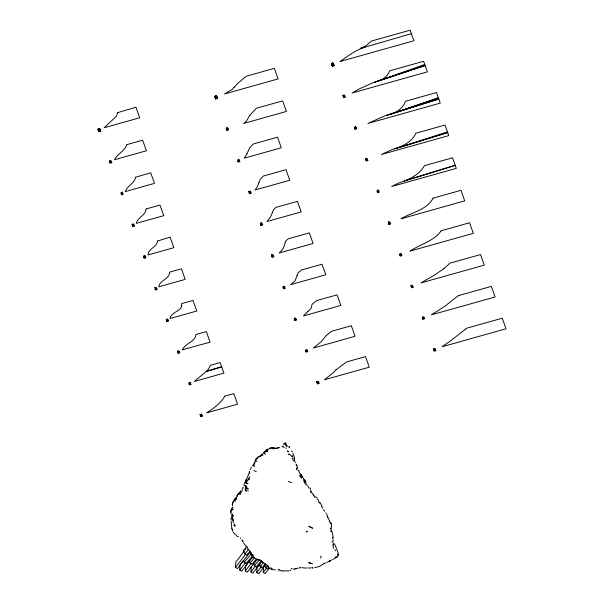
<?xml version="1.0" encoding="UTF-8"?>
<svg xmlns="http://www.w3.org/2000/svg" width="604" height="604" viewBox="0 0 604 604"><rect width="100%" height="100%" fill="white"/><g stroke="black" fill="none" stroke-linecap="round" stroke-linejoin="round"><path stroke-width="0.91" d="M244.952 488.764L245.941 490.244L245.443 485.329M255.869 459.38L257.621 458.444C257.825 455.627 254.865 460.173 255.817 461.396L257.145 461.229M232.238 507.632L232.261 508.787L230.705 510.765L230.841 511.603M231.022 518.436L231.038 519.938M338.542 555.506L336.911 556.828L335.046 557.062M235.024 501.335L235.877 499.123L236.481 498.866L234.594 499.206L234.48 500.15L232.925 502.083L232.306 503.978L232.646 505.691M250.577 551.656L237.395 568.591L235.484 567.367L235.787 562.06L244.484 550.893M253.174 556.458L241.623 571.293L239.713 570.07L240.014 564.755L242.914 561.033M257.508 559.017L247.24 572.207L245.33 570.984L245.632 565.676L249.105 561.222M262.03 561.342L252.842 573.151L250.924 571.928L251.234 566.612M266.16 564.174L258.663 573.8L256.753 572.577L257.055 567.269L259.365 564.302M269.769 567.669L265.164 573.581L263.253 572.358L263.555 567.05L264.703 565.571M237.123 496.05L237.704 494.918M249.12 478.172L249.769 476.798M233.038 515.159L233.257 515.801L232.495 516.178L231.944 515.801L232.027 514.736M245.315 549.602L245.805 548.84L245.42 549.632M265.632 454.231L263.616 453.355L264.658 452.796L264.65 451.611L263.419 452.819M264.756 451.815L267.512 451.535L267.715 449.542L272.064 447.587L274.986 448.508L273.62 448.327L274.782 448.176M233.506 522.966L231.815 517.666L232.495 516.178M237.108 495.522L237.055 496.654L235.303 498.927L235.877 499.123M233.756 500.693L232.344 504.061M273.861 449.172L274.065 448.16M239.524 492.675L240.392 491.422M238.059 494.193L237.191 495.733M255.839 459.289L253.899 463.932L252.389 465.963M240.528 491.747L240.717 490.758M249.067 472.977L249.324 472.132M234.48 500.15L234.85 498.934L235.998 497.771L236.217 498.119M243.903 484.733L244.801 482.468M331.422 524.589L331.453 523.97L329.157 521.373M248.04 483.683L245.209 482.724L246.062 481.486L246.847 483.706M248.833 473.679L247.859 476.156M331.256 528.681L331.551 524.249M247.172 477.756L247.557 476.752M285.669 443.978L285.488 443.042L283.782 444.008M283.895 444.317L284.122 443.593M246.893 478.353L245.239 481.577M250.139 469.663L251.362 467.398M246.077 480.052L245.775 480.716L246.16 479.901M332.668 541.222L331.898 541.788M245.82 490.282L246.183 491.407M297.115 469.716L296.428 468.998L296.564 467.836M243.291 487.103L241.977 489.27M234.337 499.878L234.594 499.206M306.945 531.754L307.255 531.188L306.009 532.147M300.113 567.186L299.32 567.941L300.196 568.002M266.281 450.101L267.338 449.134M98.475 129.128L98.701 129.762M99.524 129.362L99.298 128.727L98.92 129.505M99.116 129.301L99.819 129.105L99.577 129.52M99.464 129.203L99.705 128.788L98.127 129.226M99.917 130.472L100.158 130.056L98.58 130.494M100.007 130.706L100.211 130.215L98.641 130.653M215.198 96.353L215.424 96.98L216.564 96.398M215.779 96.361L214.903 96.61L216.481 96.164L215.953 96.836L216.021 95.945L216.247 96.58M215.839 96.519L216.534 96.323L216.3 96.738M216.187 96.421L216.421 96.006L214.85 96.451M216.64 97.689L216.874 97.274L215.303 97.712M216.7 97.848L216.934 97.433L215.356 97.871M216.723 97.923L216.964 97.508L215.386 97.954M167.082 319.471L167.263 318.897L167.837 319.433M331.921 63.571L332.147 64.205M332.502 63.579L331.626 63.828L333.204 63.382L332.668 64.054L332.736 63.163L332.963 63.797M332.91 63.639L333.144 63.224L331.573 63.669M333.023 63.956L333.257 63.541L332.215 63.511M333.363 64.907L333.597 64.492L332.026 64.93M333.416 65.066L333.657 64.651L332.079 65.089M333.446 65.141L333.68 64.726L332.109 65.172M190.086 382.762L190.32 382.347L188.75 382.785M283.804 286.689L283.978 286.115L284.559 286.651M306.809 349.98L307.043 349.565L305.465 350.003M400.52 253.907L400.701 253.333L401.283 253.869M423.525 317.198L423.766 316.783L422.188 317.221M99.403 129.566L99.079 128.992M231.989 508.296L231.445 509.308M249.807 115.304L246.447 121.042L243.623 123.473L286.439 111.446L282.664 100.883L256.345 108.275L249.897 115.205M265.541 451.422L265.367 450.939L267.715 449.542M238.504 493.627L239.161 492.713M253.499 557.296L250.985 554.095L250.947 552.184M235.484 567.367L245.881 554.019M239.713 570.07L245.458 562.686M245.33 570.984L251.098 563.577M250.924 571.928L255.522 566.024M256.753 572.577L261.321 566.711M263.253 572.358L266.666 567.979M230.992 513.725L230.66 510.637L231.204 509.935L233.197 509.466L231.34 510.252M99.298 128.727L98.241 129.543L99.705 128.788L99.177 129.46M98.83 129.03L98.301 129.701L98.218 129.233M216.021 95.945L214.964 96.768L216.421 96.006L215.545 96.451M215.553 96.247L215.016 96.927L215.839 96.051L216.33 96.557M133.152 224.545L132.578 224.008L132.163 224.469L133.152 224.545L133.688 223.873M332.736 63.163L331.687 63.986L333.144 63.224L332.615 63.896M332.268 63.473L331.739 64.145L332.562 63.269L333.053 63.775M249.875 191.762L249.301 191.226L248.886 191.687L249.875 191.762L250.403 191.09M366.598 158.98L366.024 158.444L365.609 158.905L366.598 158.98L367.126 158.308M331.611 559.976L327.119 562.362M252.178 555.28L253.219 555.046L252.178 555.28L251.211 553.876M331.317 530.954L330.766 531.626L331.573 531.12L330.426 528.047M323.608 510.395L323.993 509.693M320.505 558.058L321.041 557.409L320.815 556.065M235.115 525.163L233.922 525.321L235.115 525.163L234.873 526.499M246.477 546.914L243.465 550.403L244.763 553.928L246.681 555.151L249.595 551.769M244.763 553.928L248.357 549.768M252.548 555.944L245.994 563.547L244.19 562.203L251.445 553.793M256.239 559.274L252.011 564.174L250.101 562.951L254.367 558.005M261.66 560.587L256.247 566.869L254.329 565.654L259.161 560.044M265.571 563.653L262.076 567.715L260.158 566.492L263.654 562.445M268.697 567.639L267.542 568.976L265.632 567.752L267.466 565.623M296.428 468.998L296.745 468.349M314.676 567.692L319.441 566.454L323.774 563.864M262.121 454.019L261.389 454.82L262.498 454.216L260.415 455.386M99.177 128.992L98.354 129.86L97.984 129.097M98.754 130.97L99.569 130.102L100.06 130.607M98.807 131.128L99.63 130.26L100.151 130.841M99.66 130.336L98.837 131.211L98.528 130.336M215.469 98.188L216.292 97.32L216.844 97.984M215.53 98.346L216.353 97.478M332.192 65.406L333.015 64.537L333.589 65.277M333.068 64.696L332.276 65.647L331.966 64.779M232.291 507.768L232.91 507.171M337.017 557.182L332.623 559.493M242.876 541.652L242.529 541.275L243.125 540.739M241.94 490.72L242.619 490.108M298.059 470.388L298.791 470.622M307.746 311.611L303.457 315.922L340.822 305.428L337.047 294.865L316.685 300.581L312.147 304.205L311.007 308.47L307.881 311.498M326.545 335.296L331.437 331.309L351.294 325.737L355.069 336.3L313.287 348.032L320.943 341.962L326.251 335.545M241.789 491.588L240.105 493.672L240.067 494.578L239.592 493.241M255.077 462.906L253.612 465.02L254.201 466.424L253.333 464.755L253.612 465.02M333.529 544.272L332.864 544.763L333.453 545.563M98.678 129.686L99.788 129.022M99.849 129.18L98.731 129.845L98.392 128.894M215.394 96.904L216.511 96.24M333.227 63.458L332.117 64.122L331.626 63.828L333.091 63.065L333.37 63.858M333.287 63.616L332.177 64.281L331.838 63.329M156.428 287.496L155.311 288.161L155.032 287.368M273.144 254.714L272.034 255.379L271.747 254.586M389.867 221.932L388.757 222.597L388.47 221.804M258.24 456.571L263.034 455.099M262.997 562.467L263.412 562.233L264.522 563.826L266.575 565.087M238.074 494.253L238.663 493.913M330.433 560.701L329.346 561.297L330.464 560.776M323.94 563.66L325.933 562.709M120.838 192.774L122.302 192.019L122.355 192.699M237.561 159.992L239.025 159.237L239.071 159.917M354.284 127.21L355.741 126.455L355.794 127.134M247.444 489.021L248.41 488.538M257.629 457.5L260.724 456.224M360.286 48.479L366.296 45.451L371.339 41.095L410.146 30.2L413.921 40.762L340.037 61.517C347.836 55.938 356.473 49.709 365.05 47.135L411.384 33.665M250.645 552.668L248.606 549.353L247.912 549.179L246.742 546.129M269.626 448.236L272.064 447.587M245.941 488.583L247.066 488.092L246.281 485.812M386.53 115.356C394.253 113.627 402.883 109.43 405.382 101.291L436.466 92.555L440.24 103.125L367.881 123.442L384.771 115.908L393.264 113.227M425.08 65.421L374.797 82.106C380.943 80.543 387.557 77.357 389.603 70.849L423.6 61.298L427.375 71.861L352.041 93.024L359.357 88.886L372.509 82.944L425.141 65.587M286.5 445.465L285.541 443.177L284.824 443.434L285.564 445.556M387.104 77.848L387.677 77.644M379.025 80.725L424.725 64.432M293.204 569.368L297.983 568.175M394.087 113.069L391.868 113.839M394.238 113.016L438.315 97.727M245.934 490.599L246.575 490.674M377.47 81.223L390.818 76.693M404.28 180.974C412.026 177.901 420.369 173.318 424.416 165.692L452.509 157.803L456.284 168.373L391.671 186.515L398.753 183.012L405.677 180.543M409.761 107.822L409.074 108.048M391.286 114.02L409.92 107.761M410.041 107.723L438.474 98.18M393.483 113.152L388.802 114.692L398.429 111.581M408.546 108.222L438.557 98.407M398.693 111.498L398.27 111.634M401.131 110.713L438.632 98.626M405.299 145.519L447.458 131.906M404.974 145.624L391.679 149.754L381.418 154.518L448.78 135.606L445.005 125.036L415.877 133.22C412.472 141.215 403.925 145.587 396.186 148.373M399.863 111.144L438.715 98.852M397.236 112.019L438.798 99.079M405.82 180.505L455.25 165.466M395.439 148.592L402.453 146.417M403.729 146.025L447.647 132.435M406.152 180.4L404.574 180.89M406.243 180.37L455.152 165.202M221.615 366.696L206.175 371.46L194.322 381.449L223.918 373.136L220.143 362.574L210.396 365.307L208.365 369.286L206.191 371.452L221.706 366.953M401.313 146.802L447.738 132.699M277.327 448.04L278.497 447.685M289.693 570.478L290.864 570.123M394.767 148.795L396.632 148.237M283.155 446.099L282.008 446.431L284.288 447.481M280.452 570.259L281.124 570.833L281.947 570.599M360.701 48.395L364.944 47.165M279.765 447.572L276.557 448.198M98.316 129.498L99.728 129.105M215.039 96.715L216.443 96.323M331.755 63.933L333.166 63.541M99.871 129.264L98.369 129.656L99.116 128.833L99.668 129.498M216.594 96.481L215.092 96.874L214.941 96.451M331.815 64.092L333.317 63.699M98.233 130.071L100.158 129.528M214.956 97.289L216.881 96.746M331.679 64.507L333.604 63.964M98.263 130.147L100.219 129.686M214.986 97.365L216.942 96.904M331.709 64.59L333.657 64.122M98.324 130.305L100.249 129.769M215.039 97.523L216.964 96.987M331.762 64.749L333.687 64.205M98.663 130.736L100.241 130.29M332.268 65.36L333.582 64.696M98.686 131.34L100.611 130.796M215.409 98.558L217.334 98.014M332.132 65.776L334.057 65.232M98.746 131.498L100.672 130.955M215.469 98.716L217.395 98.173M334.11 65.391L332.185 65.934L334.171 65.549L333.997 65.073M98.777 131.574L100.725 131.113M215.492 98.792L217.448 98.331M334.201 65.632L332.276 66.168L332.072 65.617M154.767 287.7L155.462 287.504M271.483 254.918L272.185 254.722M388.206 222.136L388.908 221.94M274.835 448.334L275.907 448.191M271.989 447.556L273.265 447.866M278.074 569.814L279.66 569.504M296.76 568.402L294.948 568.749L295.545 568.636M282.091 570.976L288.78 570.871M251.309 553.241L250.615 553.294L250.887 553.808M303.691 568.009L307.126 568.002M310.909 568.024L308.289 567.956M253.121 556.964L256.564 559.259L260.075 559.712M231.687 514.185L232.691 514.163M261.57 561.471L262.513 562.135M301.713 567.7L303.095 567.7M231.944 515.801L233.257 515.801M271.083 569.059L271.724 569.066M232.397 517.115L231.543 517.092L231.815 517.666M288.553 446.809L289.452 446.862M278.746 570.765L279.433 570.81M314.903 497.432L311.203 491.739M271.732 569.595L275.364 569.851M310.494 562.936L308.667 562.754L312.759 563.894M317.07 499.206L318.255 499.938L319.35 503.268M291.392 451.128L292.057 451.226L292.374 452.034M261.894 561.456L258.844 560.014M272.245 568.553L270.675 567.873M250.985 554.095L252.427 554.97M294.518 459.893L294.39 458.655L293.891 458.534L294.375 457.983L293.997 456.028L292.932 453.536M337.523 554.517L338.066 554.653M247.912 549.179L248.606 549.353M256.564 559.259L257.961 559.825M265.367 450.939L267.512 451.535L267.315 449.414M286.009 443.812L284.824 443.434L285.541 443.177M232.291 530.138L232.751 530.289L231.989 528.983L232.751 530.289M288.274 481.441L291.626 482.694M275.703 448.145L276.164 448.319M332.268 63.669L332.676 63.85M215.492 96.293L215.892 96.474M98.769 129.075L99.177 129.256M98.83 129.233L99.23 129.415M245.435 487.322L247.066 488.092M332.094 63.518L332.789 63.843M332.849 64.001L332.215 63.314M215.371 96.3L216.066 96.625M216.126 96.783L215.492 96.089M215.371 96.821L214.903 96.61L216.368 95.847L216.647 96.64M400.467 253.748L399.825 253.574L399.705 254.307M98.656 129.082L99.35 129.407M98.648 129.603L98.422 128.969L99.23 129.618L99.758 128.946L98.188 129.384L99.645 128.629L99.932 129.422M283.744 286.53L283.11 286.356L282.982 287.089M167.021 319.312L166.387 319.138L166.259 319.871M296.156 464.989L296.911 465.473M286.749 445.593L287.663 446.031M253.854 470.425L256.383 471.799M238.52 536.684L236.919 536.148L235.787 534.631M268.72 566.25L267.519 565.314M271.792 447.889L272.759 448.462M300.981 474.782L301.66 475.257M317.319 498.126L315.575 496.699M312.328 567.828L312.864 568.153M245.752 482.385L246.432 482.838L247.489 480.452L249.12 479.372L248.433 478.111M301.177 476.881L299.765 475.884L301.177 476.881L300.437 474.782M311.883 567.345L312.638 567.888M269.754 568.545L270.237 568.968M333.106 63.933L332.615 63.428L331.8 64.303L331.513 63.511M412.343 285.632L411.853 285.126L411.03 286.002L410.803 285.367M216.391 96.715L215.9 96.21L215.077 97.078L214.707 96.315M216.866 98.059L216.375 97.554L215.56 98.429L215.243 97.554M295.62 318.414L295.13 317.908L294.307 318.784L294.08 318.149M178.905 351.196L178.414 350.69L177.591 351.566L177.365 350.932M296.874 465.352L296.013 463.993M244.212 485.427L244.696 485.963M290.599 455.016L291.694 456.473M233.265 532.298L234.971 534.268M267.625 566.68L268.297 567.473M294.148 460.293L295.371 462.4M285.783 447.979L286.213 448.523M246.206 546.56L243.465 542.664M300.392 473.619L301.275 474.767M242.098 540.051L242.642 540.776M302.257 476.662L306.311 483.072M337.885 553.536L338.383 554.472M322.083 506.341L319.78 502.151M313.506 494.842L313.929 495.499M330.509 522.468L331.151 523.502M268.221 566.537L268.637 567.216M306.809 485.231L306.326 484.446L305.579 484.416L303.54 480.701M329.716 521.131L327.806 517.152M304.854 480.867L304.046 479.538L305.103 481.645M322.664 508.379L321.638 506.665M249.565 471.271L249.784 473.385M240.226 537.998L240.573 538.609M305.216 480.958L304.59 479.825M307.738 485.571L308.961 488.183M301.683 478.277L300.852 476.662M289.331 446.862L289.656 447.481M324.205 510.591L324.582 511.339M286.424 446.152L286.704 446.711M242.023 540.051L242.529 541.275M334.578 543.766L338.3 553.173M310.464 491.452L310.969 492.494M305.564 482.498L304.952 481.184L305.171 481.728M310.026 487.941L310.569 489.149M333.74 548.44L332.925 545.91M292.298 458.149L293.461 460.829M327.028 514.714L327.451 515.688M310.531 490.025L310.984 491.09M325.858 512.871L326.303 513.959M327.24 516.209L327.655 517.296M264.982 565.993L265.632 567.752M259.509 564.732L260.158 566.492M253.355 563.004L254.329 565.654M249.452 561.184L250.101 562.951M243.54 560.444L244.19 562.203M298.738 470.667L299.584 473.317M333.748 64.364L333.544 63.805L331.619 64.349L331.822 64.907M344.99 95.817L343.064 96.361M345.443 97.085L343.517 97.629M356.315 127.512L354.389 128.056M356.768 128.78L354.842 129.324M367.64 159.207L365.714 159.75M368.093 160.475L366.167 161.019M378.972 190.902L377.047 191.445M379.425 192.17L377.5 192.714M390.327 222.68L388.402 223.216M390.78 223.948L388.855 224.484M401.622 254.292L399.697 254.835M402.075 255.56L400.15 256.104M412.955 285.986L411.03 286.53M413.408 287.255L411.483 287.798M424.219 317.523L422.294 318.066M424.672 318.791L422.747 319.335M435.605 349.376L433.68 349.92M436.058 350.645L434.133 351.188M378.398 189.845L378.625 190.479L377.349 190.139L377.047 190.917M333.068 63.269L333.227 63.699M331.422 63.533L331.709 64.326M331.936 64.96L332.162 65.594M342.755 95.228L342.981 95.862M343.261 96.655L343.487 97.289M354.593 128.35L354.82 128.984M365.405 158.618L365.631 159.252M365.918 160.045L366.145 160.679M377.243 191.74L377.47 192.374M388.599 223.51L388.825 224.144M399.901 255.122L400.127 255.756M411.226 286.817L411.452 287.451M422.498 318.353L422.724 318.988M433.37 348.78L433.596 349.414M433.883 350.207L434.11 350.841M217.025 97.146L216.828 96.587L214.903 97.131L215.099 97.682M217.281 97.856L217.478 98.414L215.553 98.95L215.356 98.399M228.267 128.599L226.341 129.143M228.72 129.868L226.794 130.411M239.592 160.294L237.666 160.838M240.045 161.562L238.119 162.106M250.924 191.989L248.999 192.533M251.377 193.257L249.452 193.801M262.249 223.684L260.324 224.227M262.702 224.952L260.777 225.496M273.604 255.462L271.679 255.998M274.057 256.73L272.132 257.266M284.907 287.074L282.974 287.617M285.36 288.342L283.435 288.886M296.232 318.769L294.307 319.312M296.685 320.037L294.76 320.581M307.504 350.305L305.579 350.849M307.957 351.573L306.032 352.117M318.889 382.158L316.957 382.702M319.342 383.427L317.41 383.963M216.859 97.478L215.447 97.878M261.675 222.627L261.902 223.261L260.626 222.921L260.332 223.699M215.115 96.111L215.454 97.063M226.032 128.01L226.258 128.644M226.545 129.437L226.772 130.071M237.87 161.132L238.097 161.766M248.689 191.4L248.916 192.034M249.195 192.827L249.422 193.461M260.52 224.522L260.747 225.149M271.883 256.292L272.11 256.927M283.178 287.904L283.404 288.538M294.503 319.599L294.729 320.233M305.775 351.135L306.002 351.77M316.655 381.562L316.881 382.196M317.16 382.989L317.387 383.623M100.302 129.928L100.105 129.369L98.18 129.913L98.377 130.464M100.558 130.638L100.755 131.196L98.83 131.732L98.633 131.181M111.544 161.381L109.618 161.925M111.997 162.65L110.071 163.193M122.876 193.076L120.943 193.62M123.329 194.345L121.404 194.888M134.201 224.771L132.276 225.315M134.654 226.039L132.729 226.583M145.526 256.466L143.601 257.01M145.979 257.734L144.054 258.278M156.881 288.244L154.956 288.78M157.334 289.505L155.409 290.048M168.184 319.856L166.259 320.399M168.637 321.124L166.712 321.668M179.509 351.551L177.584 352.094M179.962 352.819L178.037 353.363M190.781 383.087L188.856 383.631M191.234 384.355L189.309 384.891M202.166 414.94L200.241 415.484M202.619 416.209L200.694 416.745M100.136 130.26L98.731 130.653M144.96 255.409L145.187 256.043L143.729 255.749L143.609 256.481M98.769 128.871L98.943 129.347M109.309 160.792L109.535 161.427M109.822 162.219L110.049 162.853M121.147 193.914L121.374 194.548M131.966 224.182L132.193 224.816M132.472 225.609L132.699 226.236M143.805 257.296L144.031 257.931M155.16 289.074L155.387 289.709M166.455 320.686L166.681 321.32M177.787 352.381L178.014 353.015M189.052 383.918L189.278 384.552M199.932 414.344L200.158 414.978M200.437 415.771L200.664 416.405M232.857 518.391L233.627 520.625M232.487 530.591L232.714 531.263M266.968 449.897L267.512 451.535M301.872 475.778L302.136 476.594M294.178 457.975L294.39 458.655M332.004 531.543L333.317 537.734M297.621 468.417L297.025 466.061M335.099 549.7L335.424 550.833M332.864 539.244L332.457 537.356M231.853 528.628L231.189 521.131M332.955 542.241L333.295 544.151M230.856 511.392L230.985 512.2M257.463 457.258L257.621 458.444M333.265 539.976L333.34 540.95M234.511 524.091L234.533 524.899M337.621 555.65L337.644 556.412M248.002 490.018L248.025 491.143M264.65 451.611L264.658 452.796M117.697 112.631L116.376 116.255L104.107 127.776L139.72 117.772L135.945 107.21L117.697 112.631M181.759 305.971C180.135 311.951 170.796 312.125 170.086 318.504L196.798 311L193.023 300.437L181.585 303.646L181.759 305.971M135.613 177.191C134.654 183.389 127.18 185.821 125.187 191.611L154.488 183.382L150.706 172.82L135.613 177.191M146.017 209.007C145.904 215.439 137.433 217.229 136.255 223.374L163.744 215.658L159.969 205.088L146.017 209.007M157.546 241.041C156.866 247.195 148.199 248.667 147.957 254.963L173.877 247.685L170.102 237.123L157.546 241.041M224.779 396.149C220.928 403.412 213.476 408.213 206.734 412.834L237.561 404.182L233.786 393.619L224.779 396.149M285.216 242.559C284.348 246.56 282.521 250.569 279.04 253.023L313.091 243.465L309.316 232.895L288.244 238.814L285.888 240.777L285.216 242.559M169.513 272.917C168.886 279.607 159.509 280.316 158.754 286.809L185.186 279.388L181.411 268.818L169.641 272.125L169.513 272.917M297.16 275.303L295.016 281.011L290.547 284.673L325.813 274.767L322.03 264.205L301.592 269.943L298.134 272.842L297.16 275.303M182.491 349.776L210.079 342.143L206.304 331.581L195.877 334.51C195.349 342.332 184.892 343.163 182.491 349.776M126.561 145.307C124.371 151.242 117.372 154.028 114.458 159.743L146.417 150.773L142.642 140.203L126.508 144.733L126.561 145.307M272.434 212.427L270.456 217.138L266.915 221.555L301.222 211.921L297.447 201.358L275.741 207.451L273.318 210.041L272.434 212.427M259.018 182.385L257.077 187.263L255.031 190.018L289.769 180.264L285.994 169.694L263.238 176.089L260.422 179.169L259.018 182.385M246.893 153.899L244.273 158.165L281.283 147.769L277.508 137.206L253.318 144.001L249.656 147.754L246.893 153.899M433.06 198.142C426.937 210.041 411.686 212.321 401.124 218.739L464.74 200.875L460.958 190.305L433.06 198.142M440.852 231.241C433.446 241.389 420.12 244.265 410.078 251.098L473.309 233.34L469.534 222.778L441.116 230.758L440.852 231.241M110.404 160.687L109.641 161.192L111.053 160.8L110.404 160.687M227.127 127.905L226.364 128.41L227.776 128.018L227.127 127.905M343.85 95.122L343.087 95.628L344.491 95.236L343.85 95.122M234.209 87.24L232.208 89.392L224.522 93.96L278.104 78.913L274.329 68.343L246.364 76.202L237.591 83.443L234.209 87.24M443.902 268.667L433.06 276.005L420.92 282.929L484.28 265.133L480.505 254.571L449.965 263.148L443.902 268.667M335.922 369.965L332.713 373.212L324.371 379.795L369.301 367.179L365.526 356.617L346.469 361.97L335.922 369.965M458.368 295.666L444.695 306.356L431.369 314.873L495.114 296.972L491.339 286.402L458.368 295.666M465.51 329.142L450.705 340.799L442.113 346.734L506.016 328.78L502.241 318.217L466.605 328.221L465.51 329.142M248.455 478.957L247.814 479.251L249.12 479.372L248.455 478.957M111.468 161.955L110.154 162.619L111.468 161.955M228.191 129.173L226.87 129.837L228.191 129.173M344.907 96.391L343.593 97.055L344.907 96.391M122.793 193.65L121.48 194.314L122.793 193.65M239.516 160.868L238.203 161.532L239.516 160.868M356.239 128.086L354.918 128.75L356.239 128.086M134.118 225.345L132.805 226.009L134.118 225.345M250.841 192.563L249.528 193.227L250.841 192.563M367.564 159.781L366.251 160.445L367.564 159.781M145.451 257.04L144.137 257.704L145.451 257.04M262.166 224.258L260.853 224.922L262.166 224.258M378.889 191.476L377.576 192.14L378.889 191.476M156.806 288.81L155.492 289.475L156.806 288.81M273.529 256.028L272.208 256.692L273.529 256.028M390.244 223.246L388.931 223.91L390.244 223.246M168.101 320.43L166.787 321.094L168.101 320.43M284.824 287.647L283.51 288.312L284.824 287.647M401.547 254.865L400.233 255.53L401.547 254.865M179.433 352.124L178.12 352.789L179.433 352.124M296.149 319.342L294.835 320.007L296.149 319.342M412.872 286.56L411.558 287.225L412.872 286.56M190.698 383.661L189.384 384.325L190.698 383.661M307.421 350.879L306.107 351.543L307.421 350.879M424.144 318.097L422.83 318.761L424.144 318.097M201.577 414.087L200.264 414.752L201.577 414.087M318.3 381.305L316.979 381.97L318.3 381.305M435.016 348.523L433.702 349.188L435.016 348.523M202.083 415.514L200.77 416.179L202.083 415.514M318.806 382.732L317.493 383.397L318.806 382.732M435.529 349.95L434.216 350.614L435.529 349.95M289.105 454.306L288.576 454.329L289.95 454.321L289.105 454.306M312.494 528.13L308.916 526.311L312.494 528.13M288.712 451.807L287.602 450.992L288.712 451.807M291.898 568.553L291.453 568.296L291.898 568.553M292.487 456.201L292.215 455.786L292.593 456.986L292.487 456.201"/></g></svg>
